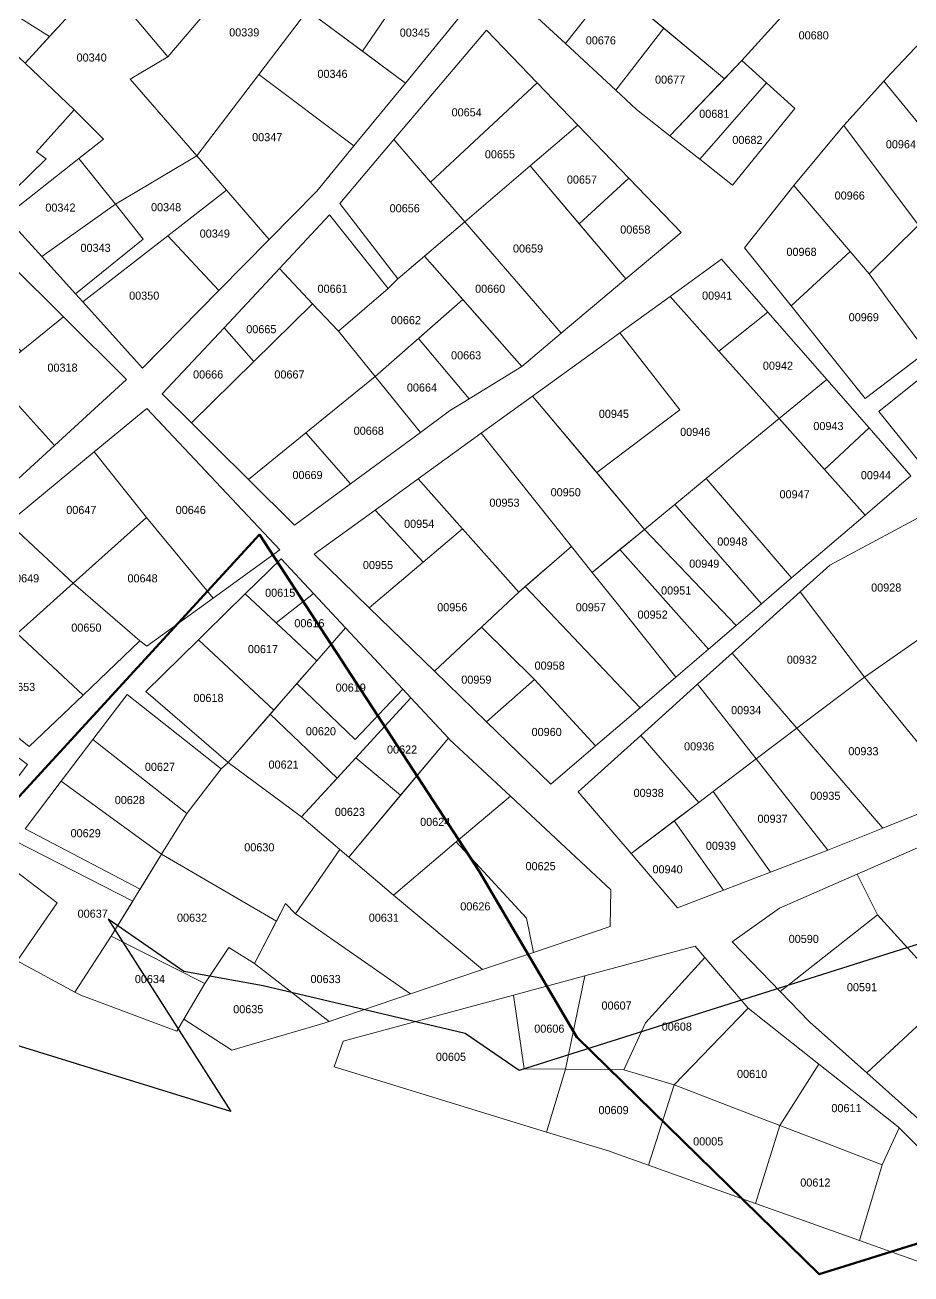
# Model space of a CAD drawing. Header units: metres. Extents: x 245225 to 248406, y 1633796 to 1637634.
# Drawn here: x 245942.6 to 246106.5, y 1634429.4 to 1634660.5 of the extents above; entities that cross this region are included whole.
import ezdxf
from ezdxf.enums import TextEntityAlignment as Align

# ---------------------------------------------------------------- set-up
doc = ezdxf.new("R2010")
doc.units = ezdxf.units.M
doc.header["$MEASUREMENT"] = 0
doc.layers.add('historique_numero_parcelle', color=7, linetype='Continuous')
doc.layers.add('limites_sections', color=7, linetype='Continuous')
doc.layers.add('Limites_Communes', color=7, linetype='Continuous', lineweight=211, plot=False)
doc.layers.add('LIMITES_PARCELLES', color=7, linetype='Continuous', lineweight=0, true_color=0xffffff)
doc.styles.add('Style-FANCY', font='FANCY.shx')

msp = doc.modelspace()

# ---------------------------------------------------------------- linework, layer by layer
at = {"layer": 'Limites_Communes', "color": 210, "lineweight": 80, "flags": 128}
msp.add_lwpolyline([(246351.3874, 1634642.5217), (246313.6842, 1634675.0655), (246307.052, 1634641.0996), (246314.8996, 1634610.3804), (246321.5757, 1634526.612), (246301.6609, 1634523.0221), (246284.8334, 1634512.9679), (246248.2149, 1634503.4429), (246207.469, 1634486.192), (246174.5548, 1634461.5328), (246138.0468, 1634444.5268), (246089.5454, 1634429.4361), (246044.6752, 1634473.2583), (246026.6497, 1634503.9933), (245985.9755, 1634566.262), (245932.5612, 1634508.0988)], dxfattribs=at)
at = {"layer": 'limites_parcelles', "flags": 128}
for points in [[(245950.045, 1634661.627), (245947.084, 1634658.388), (245913.569, 1634679.513), (245919.79, 1634689.04), (245923.994, 1634695.48), (245950.43, 1634676.729), (245956.992, 1634668.933), (245951.224, 1634662.918), (245950.045, 1634661.627)], [(245995.099, 1634685.29), (245969.004, 1634654.663), (245956.992, 1634668.933), (245965.511, 1634677.205), (245974.56, 1634686.095), (245983.512, 1634694.077), (245984.008, 1634693.741), (245995.099, 1634685.29)], [(245969.004, 1634654.663), (245995.099, 1634685.29), (246005.606, 1634677.285), (245994.864, 1634663.202), (245985.857, 1634651.393), (245974.355, 1634636.315), (245962.019, 1634650.535), (245969.004, 1634654.663)], [(245947.084, 1634658.388), (245942.59, 1634653.47), (245939.159, 1634656.727), (245933.008, 1634646.227), (245903.196, 1634663.628), (245911.984, 1634677.086), (245913.569, 1634679.513), (245947.084, 1634658.388)], [(246074.601, 1634670.126), (246076.982, 1634667.744), (246083.067, 1634662.585), (246075.262, 1634653.986), (246072.018, 1634650.589), (246051.161, 1634667.979), (246056.756, 1634675.067), (246059.809, 1634672.787), (246064.434, 1634679.18), (246067.325, 1634676.343), (246074.601, 1634670.126)], [(245974.355, 1634636.315), (245959.32, 1634627.358), (245952.52, 1634635.812), (245957.098, 1634639.423), (245951.7, 1634644.82), (245942.59, 1634653.47), (245950.045, 1634661.627), (245951.224, 1634662.918), (245956.992, 1634668.933), (245969.004, 1634654.663), (245962.019, 1634650.535), (245974.355, 1634636.315)], [(246124.403, 1634653.241), (246109.419, 1634640.502), (246101.515, 1634650.142), (246102.841, 1634651.606), (246115.144, 1634664.571), (246124.403, 1634653.241)], [(246051.891, 1634648.467), (246060.788, 1634659.953), (246072.018, 1634650.589), (246061.937, 1634640.034), (246055.745, 1634644.899), (246051.891, 1634648.467)], [(245942.59, 1634653.47), (245951.7, 1634644.82), (245944.715, 1634637.042), (245946.461, 1634635.772), (245937.335, 1634626.907), (245925.924, 1634634.133), (245933.008, 1634646.227), (245939.159, 1634656.727), (245942.59, 1634653.47)], [(246003.426, 1634638.152), (245996.549, 1634629.765), (245987.768, 1634620.854), (245979.844, 1634629.988), (245974.355, 1634636.315), (245985.857, 1634651.393), (246003.426, 1634638.152)], [(246044.888, 1634642.033), (246036.049, 1634634.48), (246023.95, 1634624.142), (246017.641, 1634631.442), (246037.379, 1634649.839), (246044.888, 1634642.033)], [(246109.419, 1634640.502), (246116.884, 1634631.397), (246107.928, 1634623.482), (246094.103, 1634641.955), (246101.515, 1634650.142), (246109.419, 1634640.502)], [(246107.928, 1634623.482), (246098.8, 1634614.486), (246095.252, 1634618.638), (246084.839, 1634630.823), (246084.849, 1634630.836), (246093.978, 1634641.816), (246094.103, 1634641.955), (246107.928, 1634623.482)], [(246017.641, 1634631.442), (246023.95, 1634624.142), (246011.549, 1634613.547), (246000.846, 1634627.541), (246010.823, 1634639.331), (246017.641, 1634631.442)], [(245951.923, 1634610.774), (245964.43, 1634620.918), (245959.32, 1634627.358), (245974.355, 1634636.315), (245979.844, 1634629.988), (245968.988, 1634621.55), (245953.244, 1634609.313), (245951.923, 1634610.774)], [(246009.803, 1634611.8), (246000.595, 1634603.863), (245995.783, 1634608.969), (245989.65, 1634615.478), (245998.923, 1634625.394), (246009.803, 1634611.8)], [(246120.591, 1634608.692), (246109.385, 1634600.091), (246102.217, 1634609.839), (246098.8, 1634614.486), (246107.928, 1634623.482), (246120.591, 1634608.692)], [(246109.385, 1634600.091), (246098.079, 1634591.413), (246090.878, 1634600.403), (246084.343, 1634608.562), (246095.252, 1634618.638), (246098.8, 1634614.486), (246102.217, 1634609.839), (246109.385, 1634600.091)], [(246023.573, 1634609.753), (246007.364, 1634595.494), (246000.595, 1634603.863), (246009.803, 1634611.8), (246011.549, 1634613.547), (246016.496, 1634617.774), (246023.573, 1634609.753)], [(246000.595, 1634603.863), (246007.364, 1634595.494), (245994.57, 1634585.07), (245983.955, 1634576.422), (245977.832, 1634582.506), (245973.373, 1634586.936), (245984.919, 1634598.288), (245995.783, 1634608.969), (246000.595, 1634603.863)], [(246070.984, 1634600.195), (246082.119, 1634587.709), (246068.658, 1634576.63), (246062.846, 1634571.847), (246057.211, 1634567.209), (246048.377, 1634577.716), (246063.761, 1634589.341), (246052.63, 1634603.573), (246061.952, 1634610.323), (246070.984, 1634600.195)], [(245936.328, 1634595.684), (245941.848, 1634600.174), (245949.683, 1634606.545), (245961.359, 1634594.945), (245948.052, 1634582.765), (245936.328, 1634595.684)], [(246024.793, 1634591.377), (246021.155, 1634589.125), (246015.736, 1634585.143), (246007.364, 1634595.494), (246015.368, 1634602.535), (246024.793, 1634591.377)], [(246048.377, 1634577.716), (246036.474, 1634591.872), (246048.249, 1634600.4), (246052.63, 1634603.573), (246063.761, 1634589.341), (246048.377, 1634577.716)], [(246131.641, 1634579.228), (246117.562, 1634567.943), (246108.497, 1634579.208), (246100.592, 1634589.032), (246114.615, 1634600.277), (246122.776, 1634590.188), (246131.641, 1634579.228)], [(245948.052, 1634582.765), (245936.09, 1634571.817), (245926.75, 1634582.798), (245924.187, 1634585.811), (245936.328, 1634595.684), (245948.052, 1634582.765)], [(246057.211, 1634567.209), (246047.54, 1634559.249), (246043.684, 1634564.077), (246026.976, 1634584.994), (246036.474, 1634591.872), (246057.211, 1634567.209)], [(245977.406, 1634554.507), (245965.035, 1634569.414), (245955.382, 1634581.536), (245965.116, 1634589.601), (245989.723, 1634563.407), (245977.406, 1634554.507)], [(246090.534, 1634578.273), (246098.036, 1634569.86), (246084.45, 1634558.227), (246068.658, 1634576.63), (246082.119, 1634587.709), (246090.534, 1634578.273)], [(246043.684, 1634564.077), (246033.933, 1634555.603), (246023.544, 1634567.325), (246015.348, 1634576.573), (246026.976, 1634584.994), (246043.684, 1634564.077)], [(246122.136, 1634556.775), (246109.315, 1634547.837), (246097.909, 1634539.886), (246086.022, 1634555.649), (246091.508, 1634560.589), (246111.301, 1634571.189), (246122.136, 1634556.775)], [(245951.478, 1634557.273), (245941.093, 1634547.972), (245935.172, 1634553.482), (245928.742, 1634559.465), (245939.53, 1634568.403), (245951.478, 1634557.273)], [(245977.406, 1634554.507), (245965.116, 1634545.627), (245963.846, 1634546.579), (245951.478, 1634557.273), (245965.035, 1634569.414), (245977.406, 1634554.507)], [(246033.933, 1634555.603), (246018.348, 1634540.984), (246006.265, 1634552.716), (246016.241, 1634561.15), (246023.544, 1634567.325), (246033.933, 1634555.603)], [(246056.387, 1634534.196), (246035.117, 1634556.632), (246043.684, 1634564.077), (246047.54, 1634559.249), (246052.393, 1634553.173), (246063.017, 1634539.873), (246056.387, 1634534.196)], [(246069.044, 1634545.034), (246063.017, 1634539.873), (246052.393, 1634553.173), (246047.54, 1634559.249), (246052.684, 1634563.483), (246069.044, 1634545.034)], [(246056.387, 1634534.196), (246048.168, 1634527.158), (246036.833, 1634539.424), (246027.026, 1634549.124), (246033.933, 1634555.603), (246035.117, 1634556.632), (246056.387, 1634534.196)], [(245990.428, 1634535.848), (245988.619, 1634533.77), (245974.664, 1634546.793), (245975.994, 1634548.095), (245983.319, 1634555.265), (245996.563, 1634542.899), (245990.428, 1634535.848)], [(246012.475, 1634537.636), (246003.648, 1634528.328), (245992.907, 1634538.697), (245996.563, 1634542.899), (246001.878, 1634549.007), (246012.475, 1634537.636)], [(246119.444, 1634534.237), (246128.081, 1634522.638), (246115.959, 1634517.783), (246097.909, 1634539.886), (246109.315, 1634547.837), (246119.444, 1634534.237)], [(246012.475, 1634537.636), (246013.961, 1634536.043), (246000.35, 1634521.191), (245987.956, 1634533.008), (245990.428, 1634535.848), (245992.907, 1634538.697), (246003.648, 1634528.328), (246012.475, 1634537.636)], [(246077.882, 1634524.74), (246069.926, 1634518.723), (246067.247, 1634516.697), (246056.547, 1634529.104), (246067.041, 1634538.555), (246077.882, 1634524.74)], [(246101.321, 1634511.92), (246092.699, 1634508.466), (246091.126, 1634507.864), (246077.882, 1634524.74), (246085.389, 1634530.417), (246101.321, 1634511.92)], [(246032.417, 1634517.841), (246022.385, 1634509.376), (246010.755, 1634499.564), (246002.495, 1634506.589), (246020.934, 1634528.56), (246021.155, 1634528.323), (246032.417, 1634517.841)], [(245989.09, 1634494.744), (245967.863, 1634507.116), (245972.497, 1634514.645), (245978.862, 1634522.886), (245980.184, 1634524.077), (245993.769, 1634514.01), (246000.864, 1634507.976), (245992.658, 1634496.071), (245990.753, 1634497.976), (245989.09, 1634494.744)], [(246012.087, 1634518.019), (246002.495, 1634506.589), (246000.864, 1634507.976), (245993.769, 1634514.01), (246003.803, 1634524.958), (246012.087, 1634518.019)], [(246071.821, 1634500.472), (246062.705, 1634513.261), (246067.247, 1634516.697), (246069.926, 1634518.723), (246080.525, 1634503.805), (246071.821, 1634500.472)], [(246036.703, 1634488.946), (246035.362, 1634495.278), (246022.385, 1634509.376), (246032.417, 1634517.841), (246051, 1634500.542), (246050.842, 1634493.716), (246036.703, 1634488.946)], [(245958.526, 1634491.944), (245951.81, 1634481.601), (245941.145, 1634487.366), (245948.525, 1634498.135), (245938.136, 1634505.987), (245940.83, 1634509.528), (245962.522, 1634498.436), (245958.526, 1634491.944)], [(246125.486, 1634491.77), (246113.872, 1634481.013), (246100.316, 1634495.885), (246096.566, 1634503.414), (246112.563, 1634510.414), (246125.486, 1634491.77)], [(246002.495, 1634506.589), (246010.755, 1634499.564), (246027.236, 1634485.752), (246013.917, 1634481.259), (245992.658, 1634496.071), (246000.864, 1634507.976), (246002.495, 1634506.589)], [(246036.703, 1634488.946), (246027.236, 1634485.752), (246010.755, 1634499.564), (246022.385, 1634509.376), (246035.362, 1634495.278), (246036.703, 1634488.946)], [(245948.525, 1634498.135), (245941.145, 1634487.366), (245941.145, 1634485.461), (245926.381, 1634490.541), (245938.136, 1634505.987), (245948.525, 1634498.135)], [(245989.09, 1634494.744), (245985.038, 1634486.864), (245980.275, 1634489.88), (245975.83, 1634483.213), (245958.526, 1634491.944), (245967.863, 1634507.116), (245989.09, 1634494.744)], [(246100.316, 1634495.885), (246082.337, 1634481.718), (246073.472, 1634490.911), (246082.204, 1634497.129), (246096.566, 1634503.414), (246100.316, 1634495.885)], [(245992.658, 1634496.071), (246013.917, 1634481.259), (245998.846, 1634476.175), (245985.038, 1634486.864), (245990.753, 1634497.976), (245992.658, 1634496.071)], [(246113.872, 1634481.013), (246111.024, 1634478.375), (246098.352, 1634466.639), (246087.76, 1634476.094), (246082.337, 1634481.718), (246100.316, 1634495.885), (246113.872, 1634481.013)], [(245975.83, 1634483.213), (245971.943, 1634476.571), (245970.673, 1634474.348), (245952.893, 1634481.016), (245951.81, 1634481.601), (245958.526, 1634491.944), (245975.83, 1634483.213)], [(245985.038, 1634486.864), (245998.846, 1634476.175), (245998.136, 1634475.936), (245980.833, 1634470.856), (245971.943, 1634476.571), (245975.83, 1634483.213), (245980.275, 1634489.88), (245985.038, 1634486.864)], [(246068.397, 1634487.997), (246057.4, 1634475.883), (246053.363, 1634467.205), (246042.62, 1634467.318), (246046.179, 1634484.603), (246066.593, 1634490.117), (246068.397, 1634487.997)], [(246076.383, 1634478.608), (246062.692, 1634464.453), (246056.289, 1634466.342), (246053.363, 1634467.205), (246057.4, 1634475.883), (246068.397, 1634487.997), (246076.383, 1634478.608)], [(246042.62, 1634467.318), (246039.101, 1634455.712), (246024.444, 1634460.206), (245999.786, 1634467.768), (246001.448, 1634472.519), (246021.753, 1634478.004), (246032.999, 1634481.042), (246034.965, 1634467.398), (246042.62, 1634467.318)], [(246089.495, 1634468.243), (246082.252, 1634456.93), (246073.571, 1634460.268), (246062.692, 1634464.453), (246076.383, 1634478.608), (246089.495, 1634468.243)], [(246104.327, 1634456.483), (246101.215, 1634449.636), (246091.968, 1634453.193), (246082.252, 1634456.93), (246089.495, 1634468.243), (246104.164, 1634456.647), (246104.327, 1634456.483)], [(246062.692, 1634464.453), (246057.963, 1634449.564), (246051.746, 1634451.783), (246050.718, 1634452.149), (246039.101, 1634455.712), (246042.62, 1634467.318), (246053.363, 1634467.205), (246056.289, 1634466.342), (246062.692, 1634464.453)], [(246082.252, 1634456.93), (246077.741, 1634442.505), (246069.299, 1634445.518), (246057.963, 1634449.564), (246062.692, 1634464.453), (246073.571, 1634460.268), (246082.252, 1634456.93)], [(246101.215, 1634449.636), (246097, 1634435.632), (246086.484, 1634439.385), (246077.741, 1634442.505), (246082.252, 1634456.93), (246091.968, 1634453.193), (246101.215, 1634449.636)], [(246118.035, 1634442.713), (246113.387, 1634429.783), (246097, 1634435.632), (246101.215, 1634449.636), (246104.327, 1634456.483), (246118.035, 1634442.713)]]:
    msp.add_lwpolyline(points, close=True, dxfattribs=at)
at = {"layer": 'limites_parcelles'}
for points in [[(246014.894, 1634670.208), (246005.017, 1634655.686), (245994.864, 1634663.202), (246005.606, 1634677.285)], [(246051.161, 1634667.979), (246042.569, 1634657.095), (246032.25, 1634666.648), (246039.737, 1634676.309)], [(246005.017, 1634655.686), (246014.894, 1634670.208), (246024.013, 1634663.261), (246012.974, 1634649.797)], [(246060.788, 1634659.953), (246051.891, 1634648.467), (246042.569, 1634657.095), (246051.161, 1634667.979)], [(246012.974, 1634649.797), (246003.426, 1634638.152), (245985.857, 1634651.393), (245994.864, 1634663.202)], [(246037.379, 1634649.839), (246017.641, 1634631.442), (246010.823, 1634639.331), (246027.982, 1634659.61)], [(246079.809, 1634649.845), (246067.441, 1634635.709), (246061.937, 1634640.034), (246075.262, 1634653.986)], [(246067.441, 1634635.709), (246079.809, 1634649.845), (246085.031, 1634645.09), (246073.525, 1634630.929)], [(246054.323, 1634632.224), (246045.139, 1634623.757), (246036.049, 1634634.48), (246044.888, 1634642.033)], [(245959.32, 1634627.358), (245945.673, 1634617.686), (245938.958, 1634625.112), (245952.52, 1634635.812)], [(246053.783, 1634613.56), (246041.789, 1634603.501), (246023.95, 1634624.142), (246036.049, 1634634.48)], [(246045.139, 1634623.757), (246054.323, 1634632.224), (246064.018, 1634622.145), (246053.783, 1634613.56)], [(245987.768, 1634620.854), (245978.437, 1634611.385), (245968.988, 1634621.55), (245979.844, 1634629.988)], [(246095.252, 1634618.638), (246084.343, 1634608.562), (246075.721, 1634619.327), (246084.839, 1634630.823)], [(245951.923, 1634610.774), (245945.673, 1634617.686), (245959.32, 1634627.358), (245964.43, 1634620.918)], [(246034.49, 1634597.38), (246016.496, 1634617.774), (246023.95, 1634624.142), (246041.789, 1634603.501)], [(245978.437, 1634611.385), (245964.323, 1634597.062), (245953.244, 1634609.313), (245968.988, 1634621.55)], [(245949.683, 1634606.545), (245941.848, 1634600.174), (245932.359, 1634609.213), (245939.967, 1634616.199)], [(246080.07, 1634607.395), (246070.984, 1634600.195), (246061.952, 1634610.323), (246071.479, 1634617.223)], [(245995.783, 1634608.969), (245984.919, 1634598.288), (245979.418, 1634604.537), (245989.65, 1634615.478)], [(246024.793, 1634591.377), (246015.368, 1634602.535), (246023.573, 1634609.753), (246034.49, 1634597.38)], [(246090.935, 1634594.964), (246082.119, 1634587.709), (246070.984, 1634600.195), (246080.07, 1634607.395)], [(245984.919, 1634598.288), (245973.373, 1634586.936), (245967.974, 1634592.3), (245979.418, 1634604.537)], [(246015.736, 1634585.143), (246002.826, 1634575.656), (245994.57, 1634585.07), (246007.364, 1634595.494)], [(246098.782, 1634585.985), (246090.534, 1634578.273), (246082.119, 1634587.709), (246090.935, 1634594.964)], [(246090.534, 1634578.273), (246098.782, 1634585.985), (246106.524, 1634577.128), (246098.036, 1634569.86)], [(246002.826, 1634575.656), (245992.421, 1634568.011), (245983.955, 1634576.422), (245994.57, 1634585.07)], [(245965.035, 1634569.414), (245951.478, 1634557.273), (245939.53, 1634568.403), (245955.382, 1634581.536)], [(246023.544, 1634567.325), (246016.241, 1634561.15), (246007.363, 1634570.79), (246015.348, 1634576.573)], [(246078.859, 1634553.439), (246062.846, 1634571.847), (246068.658, 1634576.63), (246084.45, 1634558.227)], [(246016.241, 1634561.15), (246006.265, 1634552.716), (245996.073, 1634562.613), (246007.363, 1634570.79)], [(246074.199, 1634549.449), (246057.211, 1634567.209), (246062.846, 1634571.847), (246078.859, 1634553.439)], [(246069.044, 1634545.034), (246052.684, 1634563.483), (246057.211, 1634567.209), (246074.199, 1634549.449)], [(245995.938, 1634555.38), (245989.033, 1634549.93), (245983.319, 1634555.265), (245989.974, 1634561.78)], [(245963.846, 1634546.579), (245953.348, 1634536.569), (245941.093, 1634547.972), (245951.478, 1634557.273)], [(245989.033, 1634549.93), (245995.938, 1634555.38), (246001.878, 1634549.007), (245996.563, 1634542.899)], [(246097.909, 1634539.886), (246085.389, 1634530.417), (246073.427, 1634544.306), (246086.022, 1634555.649)], [(246036.833, 1634539.424), (246027.996, 1634531.616), (246018.348, 1634540.984), (246027.026, 1634549.124)], [(245953.348, 1634536.569), (245943.368, 1634527.053), (245929.847, 1634537.901), (245941.093, 1634547.972)], [(245988.619, 1634533.77), (245980.184, 1634524.077), (245964.905, 1634537.24), (245974.664, 1634546.793)], [(246085.389, 1634530.417), (246077.882, 1634524.74), (246067.041, 1634538.555), (246073.427, 1634544.306)], [(246115.959, 1634517.783), (246101.321, 1634511.92), (246085.389, 1634530.417), (246097.909, 1634539.886)], [(246048.168, 1634527.158), (246039.888, 1634520.068), (246027.996, 1634531.616), (246036.833, 1634539.424)], [(245978.862, 1634522.886), (245972.497, 1634514.645), (245955.136, 1634528.328), (245961.465, 1634536.644)], [(246012.087, 1634518.019), (246003.803, 1634524.958), (246013.961, 1634536.043), (246020.934, 1634528.56)], [(246000.35, 1634521.191), (245993.769, 1634514.01), (245980.184, 1634524.077), (245987.956, 1634533.008)], [(245924.411, 1634513.718), (245935.234, 1634529.492), (245943.05, 1634523.719), (245932.223, 1634509.616)], [(245972.497, 1634514.645), (245967.863, 1634507.116), (245949.256, 1634520.601), (245955.136, 1634528.328)], [(246067.247, 1634516.697), (246054.737, 1634507.236), (246044.941, 1634518.653), (246056.547, 1634529.104)], [(246091.126, 1634507.864), (246080.525, 1634503.805), (246069.926, 1634518.723), (246077.882, 1634524.74)], [(245963.877, 1634500.639), (245942.582, 1634511.83), (245949.256, 1634520.601), (245967.863, 1634507.116)], [(246071.821, 1634500.472), (246063.33, 1634497.221), (246054.737, 1634507.236), (246062.705, 1634513.261)], [(246034.965, 1634467.398), (246032.999, 1634481.042), (246046.179, 1634484.603), (246042.62, 1634467.318)], [(246122.701, 1634466.785), (246111.175, 1634455.192), (246098.352, 1634466.639), (246111.024, 1634478.375)]]:
    msp.add_3dface(points, dxfattribs=at)
at = {"layer": 'limites_sections', "flags": 128}
msp.add_lwpolyline([(246589.0941, 1634657.0569), (246244.6059, 1634539.0524), (246115.6959, 1634492.9383), (246033.9971, 1634467.0856), (246033.9971, 1634467.0856), (246024.0218, 1634473.9133), (245986.6488, 1634482.7767), (245971.9644, 1634485.3961), (245957.9865, 1634495.105), (245980.659465, 1634459.521717), (245859.63, 1634496.913), (245808.274, 1634518.519), (245962.083, 1634769.837), (246000.899, 1634791.942), (246079.613, 1634838.244), (246090.858, 1634842.213), (246278.712, 1634922.249), (246475.166, 1634954)], dxfattribs=at)

# ---------------------------------------------------------------- texts
at = {"layer": 'historique_numero_parcelle', "style": 'Style-FANCY'}
for s, p in [('00339', (245983.147767, 1634659.171315)), ('00345', (246014.71204, 1634659.131441)), ('00676', (246049.139775, 1634657.695853)), ('00680', (246088.525412, 1634658.626199)), ('00340', (245954.907796, 1634654.519386)), ('00346', (245999.477319, 1634651.502277)), ('00677', (246061.958685, 1634650.439155)), ('00654', (246024.30687, 1634644.380693)), ('00681', (246070.133063, 1634644.112803)), ('00347', (245987.401015, 1634639.779415)), ('00682', (246076.263846, 1634639.275004)), ('00964', (246104.67045, 1634638.477046)), ('00655', (246030.464193, 1634636.61895)), ('00657', (246045.645179, 1634631.940639)), ('00966', (246095.195603, 1634628.987518)), ('00342', (245949.128422, 1634626.754012)), ('00348', (245968.685046, 1634626.829962)), ('00656', (246012.841509, 1634626.624377)), ('00349', (245977.691764, 1634621.947471)), ('00658', (246055.518129, 1634622.690343)), ('00343', (245955.631047, 1634619.310925)), ('00659', (246035.666069, 1634619.181609)), ('00968', (246086.278101, 1634618.567643)), ('00350', (245964.633432, 1634610.463851)), ('00661', (245999.498431, 1634611.738842)), ('00660', (246028.65946, 1634611.738842)), ('00941', (246070.663348, 1634610.471973)), ('00662', (246013.060466, 1634605.930826)), ('00969', (246097.796542, 1634606.473147)), ('00665', (245986.307958, 1634604.256203)), ('00663', (246024.207344, 1634599.418404)), ('00318', (245949.511731, 1634597.143948)), ('00942', (246081.916387, 1634597.500293)), ('00666', (245976.461549, 1634595.88309)), ('00667', (245991.509835, 1634595.88309)), ('00664', (246016.032967, 1634593.46419)), ('00945', (246051.554414, 1634588.595553)), ('00668', (246006.186558, 1634585.463216)), ('00946', (246066.6027, 1634585.246308)), ('00943', (246091.258533, 1634586.336142)), ('00669', (245994.853898, 1634577.276172)), ('00944', (246100.043334, 1634577.245333)), ('00950', (246042.636911, 1634574.082157)), ('00947', (246084.995049, 1634573.710019)), ('00953', (246031.304252, 1634572.155012)), ('00647', (245952.996292, 1634570.809852)), ('00646', (245973.246454, 1634570.809852)), ('00954', (246015.512841, 1634568.247559)), ('00948', (246073.476608, 1634564.964767)), ('00955', (246007.895808, 1634560.618723)), ('00949', (246068.274731, 1634560.871245)), ('00649', (245942.406758, 1634558.157148)), ('00648', (245964.328952, 1634558.157148)), ('00615', (245989.79426, 1634555.487387)), ('00951', (246063.072855, 1634555.913831)), ('00928', (246101.955886, 1634556.455425)), ('00956', (246021.643624, 1634552.803817)), ('00957', (246047.281444, 1634552.803817)), ('00952', (246058.720264, 1634551.44817)), ('00650', (245953.925199, 1634549.039758)), ('00616', (245995.208458, 1634549.852149)), ('00617', (245986.609438, 1634545.067513)), ('00958', (246039.664411, 1634542.011805)), ('00932', (246086.350257, 1634543.104961)), ('00959', (246026.102376, 1634539.406836)), ('00653', (245941.663633, 1634538.061676)), ('00619', (246002.852032, 1634537.943722)), ('00618', (245976.524167, 1634536.029867)), ('00934', (246076.032759, 1634533.768275)), ('00620', (245997.331673, 1634529.863003)), ('00960', (246039.107067, 1634529.731239)), ('00622', (246012.353419, 1634526.487176)), ('00936', (246067.327578, 1634527.069785)), ('00933', (246097.729362, 1634526.172666)), ('00627', (245967.545291, 1634523.277483)), ('00621', (245990.431225, 1634523.696139)), ('00938', (246057.985433, 1634518.45744)), ('00628', (245961.971852, 1634517.1372)), ('00935', (246090.682942, 1634517.925814)), ('00623', (246002.692791, 1634514.950887)), ('00937', (246080.916154, 1634513.672804)), ('00624', (246018.484202, 1634513.090195)), ('00629', (245953.797474, 1634510.996917)), ('00630', (245985.93764, 1634508.391949)), ('00939', (246071.361687, 1634508.675517)), ('00625', (246037.991239, 1634504.903151)), ('00940', (246061.488737, 1634504.316182)), ('00626', (246025.915454, 1634497.460384)), ('00637', (245955.097943, 1634496.111383)), ('00632', (245973.490292, 1634495.367106)), ('00631', (246008.974521, 1634495.367106)), ('00590', (246086.692243, 1634491.441616)), ('00634', (245965.687478, 1634484.016886)), ('00633', (245998.199206, 1634484.016886)), ('00591', (246097.467559, 1634482.510295)), ('00607', (246052.050902, 1634479.114295)), ('00635', (245983.894045, 1634478.43481)), ('00606', (246039.603555, 1634474.834704)), ('00608', (246063.19778, 1634475.206842)), ('00605', (246021.396987, 1634469.624767)), ('00610', (246077.131378, 1634466.461591)), ('00609', (246051.493558, 1634459.7631)), ('00611', (246094.594821, 1634460.135239)), ('00005', (246069.008156, 1634453.979685)), ('00612', (246088.8356, 1634446.366119))]:
    msp.add_text(s, height=1.499994, dxfattribs=at).set_placement(p, align=Align.MIDDLE_CENTER)

doc.saveas('drawing.dxf')
